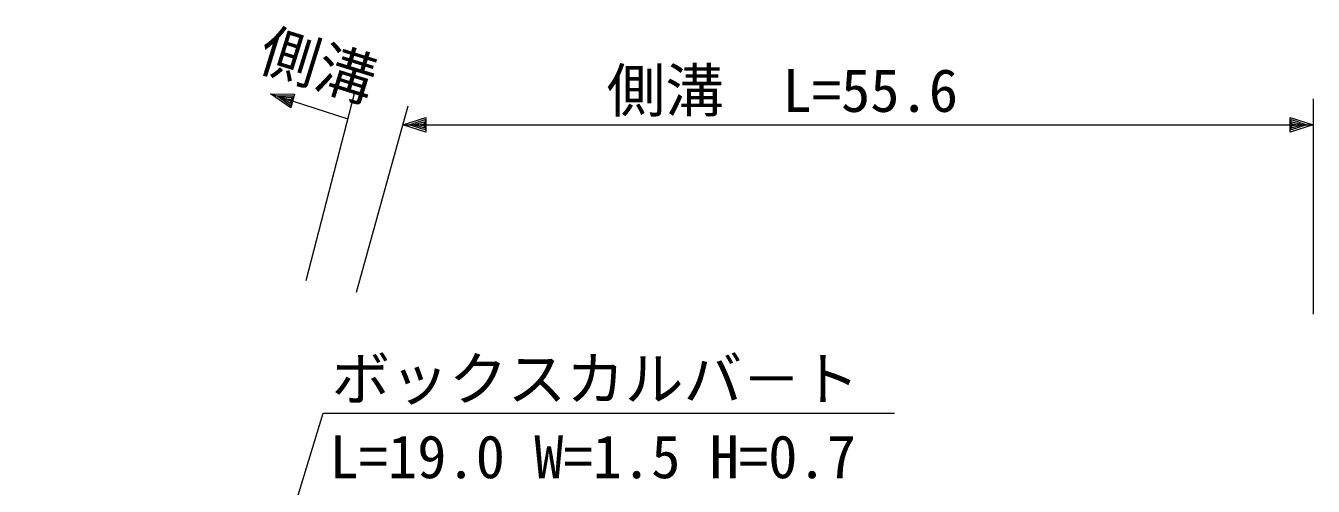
# Model space of a CAD drawing. Units: millimetres, scale not verified. Extents: x 40000 to 680000, y 20000 to 380000.
# Drawn here: x 378602 to 433490, y 313063 to 332684 of the extents above; entities that cross this region are included whole.
import ezdxf
from ezdxf.enums import TextEntityAlignment as Align

# ---------------------------------------------------------------- set-up
doc = ezdxf.new("R2010")
doc.units = ezdxf.units.MM
doc.header["$LTSCALE"] = 1000
doc.layers.add('M-STR-HTXT', color=7, linetype='Continuous', lineweight=13)
doc.styles.add('ＭＳ ゴシック', font='')
doc.styles.get('ＭＳ ゴシック').set_extended_font_data('MS Gothic')

msp = doc.modelspace()

# ---------------------------------------------------------------- linework, layer by layer
at = {"layer": 'M-STR-HTXT'}
for p, q in [((389038, 329785), (392329, 328720)), ((389038, 329785), (390063, 329775)), ((389909, 329181), (389038, 329785)), ((389304, 329699), (390003, 329703)), ((389893, 329278), (389304, 329699)), ((389455, 329650), (389943, 329630)), ((389877, 329375), (389455, 329650)), ((389683, 329576), (389883, 329557)), ((389861, 329472), (389683, 329576)), ((389883, 329557), (389861, 329472)), ((389943, 329630), (389877, 329375)), ((390003, 329703), (389893, 329278)), ((390063, 329775), (389909, 329181)), ((392603, 329781), (390546, 321810)), ((433490, 329568), (433490, 320402)), ((392700, 321339), (394903, 329275)), ((394678, 328464), (395665, 328773)), ((394678, 328464), (433490, 328464)), ((395665, 328155), (394678, 328464)), ((394954, 328464), (395625, 328685)), ((395625, 328243), (394954, 328464)), ((395112, 328464), (395586, 328596)), ((395586, 328331), (395112, 328464)), ((395349, 328464), (395546, 328508)), ((395546, 328420), (395349, 328464)), ((395546, 328508), (395546, 328420)), ((395586, 328596), (395586, 328331)), ((395625, 328685), (395625, 328243)), ((395665, 328773), (395665, 328155)), ((432503, 328155), (432503, 328773)), ((432503, 328773), (433490, 328464)), ((433490, 328464), (432503, 328155)), ((432543, 328243), (432543, 328685)), ((432543, 328685), (433214, 328464)), ((433214, 328464), (432543, 328243)), ((432582, 328331), (432582, 328596)), ((432582, 328596), (433056, 328464)), ((433056, 328464), (432582, 328331)), ((432622, 328420), (432622, 328508)), ((432622, 328508), (432819, 328464)), ((432819, 328464), (432622, 328420)), ((378602, 274812), (391280, 316177)), ((391280, 316177), (415631, 316177))]:
    msp.add_line(p, q, dxfattribs=at)

# ---------------------------------------------------------------- texts
at = {"layer": 'M-STR-HTXT', "style": 'ＭＳ ゴシック'}
msp.add_text('側溝', height=1833, rotation=342.754, dxfattribs=at).set_placement((388249, 330338), align=Align.BOTTOM_LEFT)
for s, p in [('側溝\u3000L=55.6', (403364, 328464)), ('ボックスカルバ－ト', (391640, 316177)), ('L=19.0 W=1.5 H=0.7', (391550, 312856))]:
    msp.add_text(s, height=1833, dxfattribs=at).set_placement(p, align=Align.BOTTOM_LEFT)

doc.saveas('drawing.dxf')
